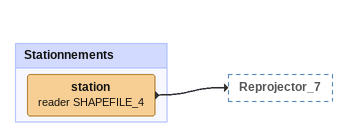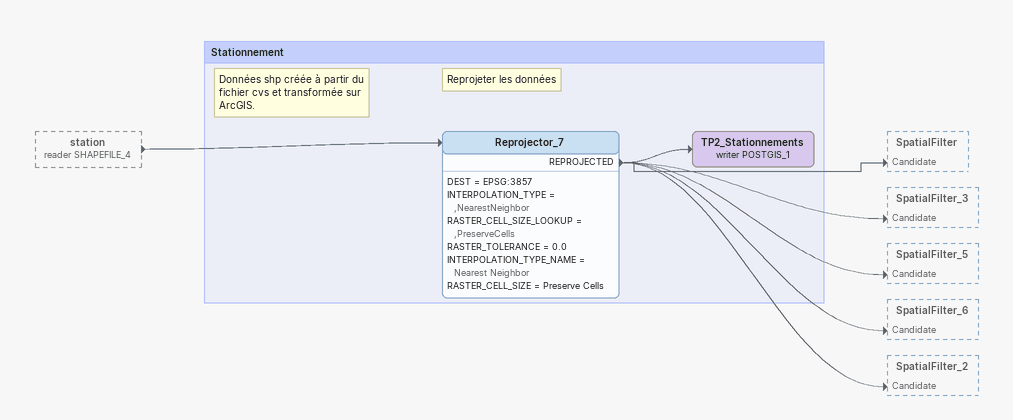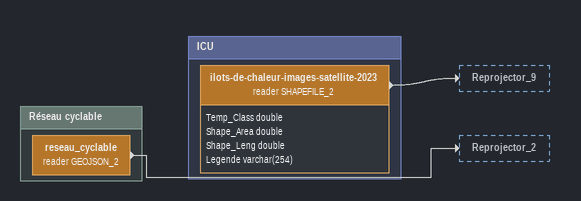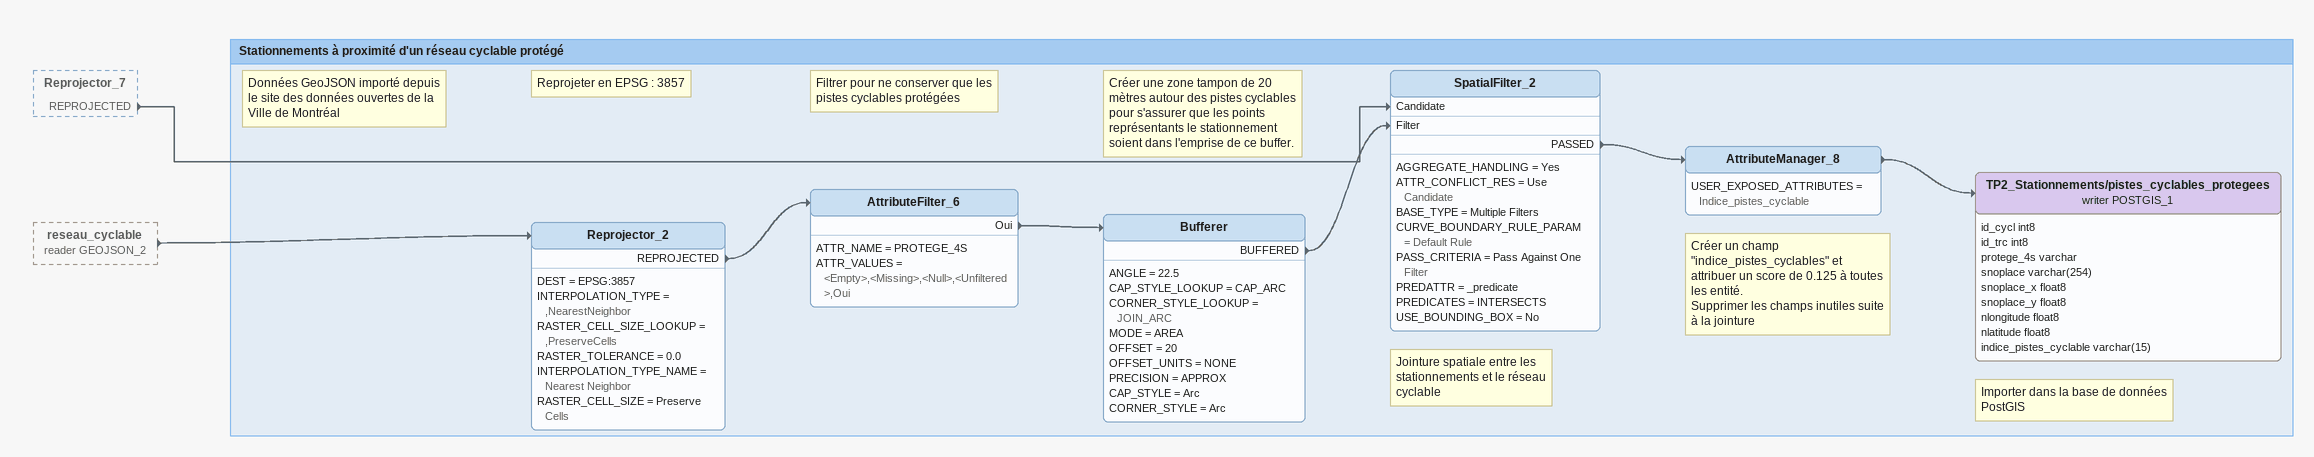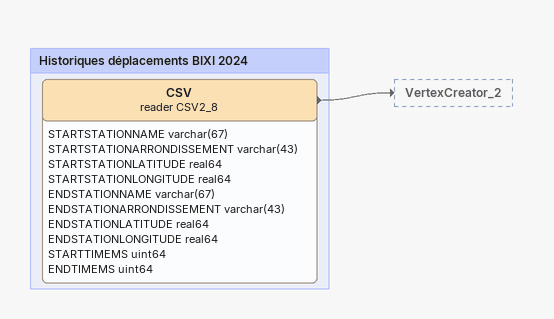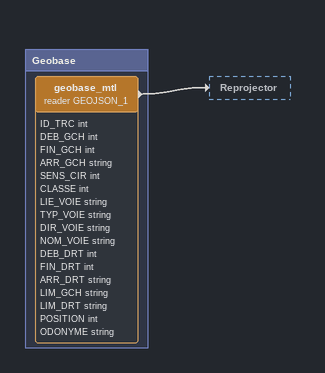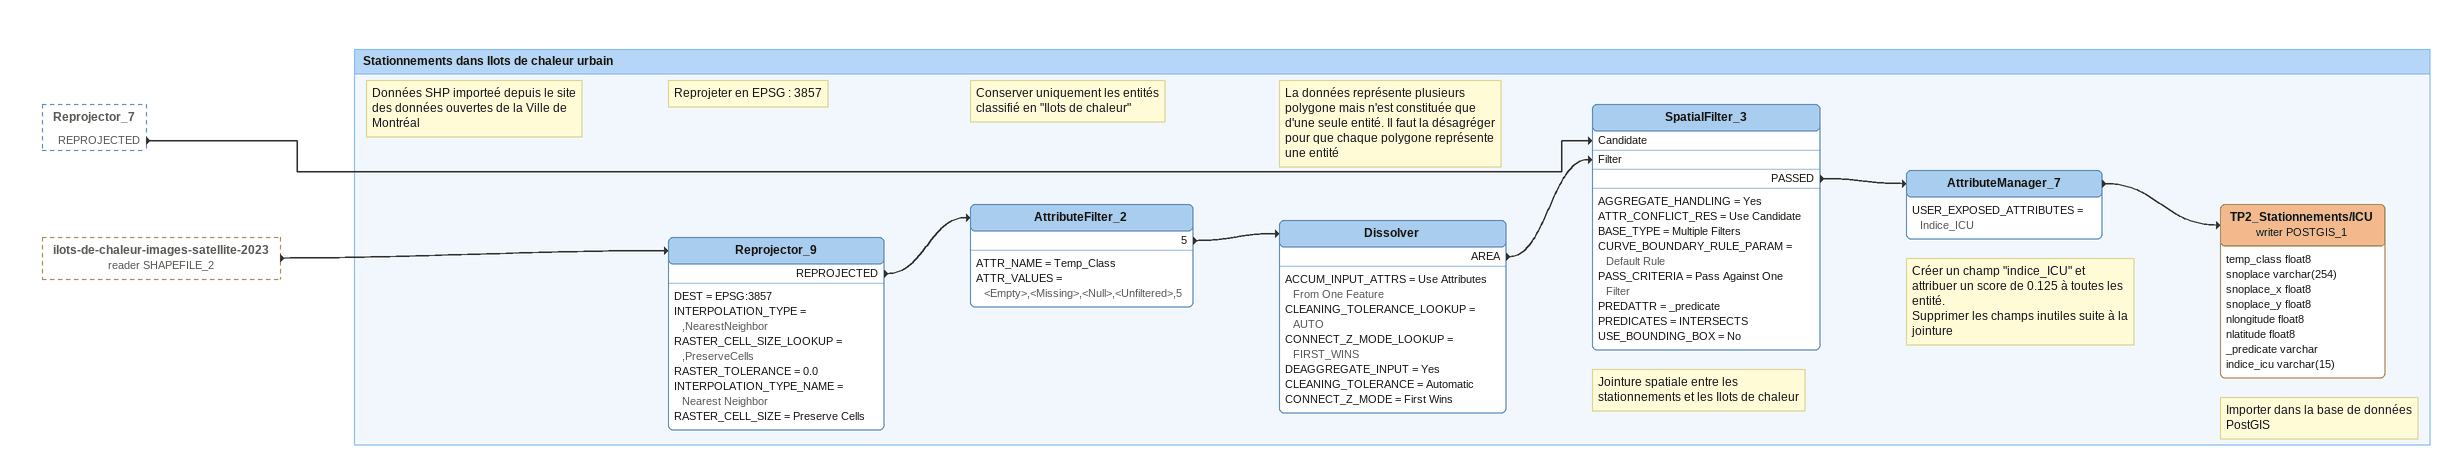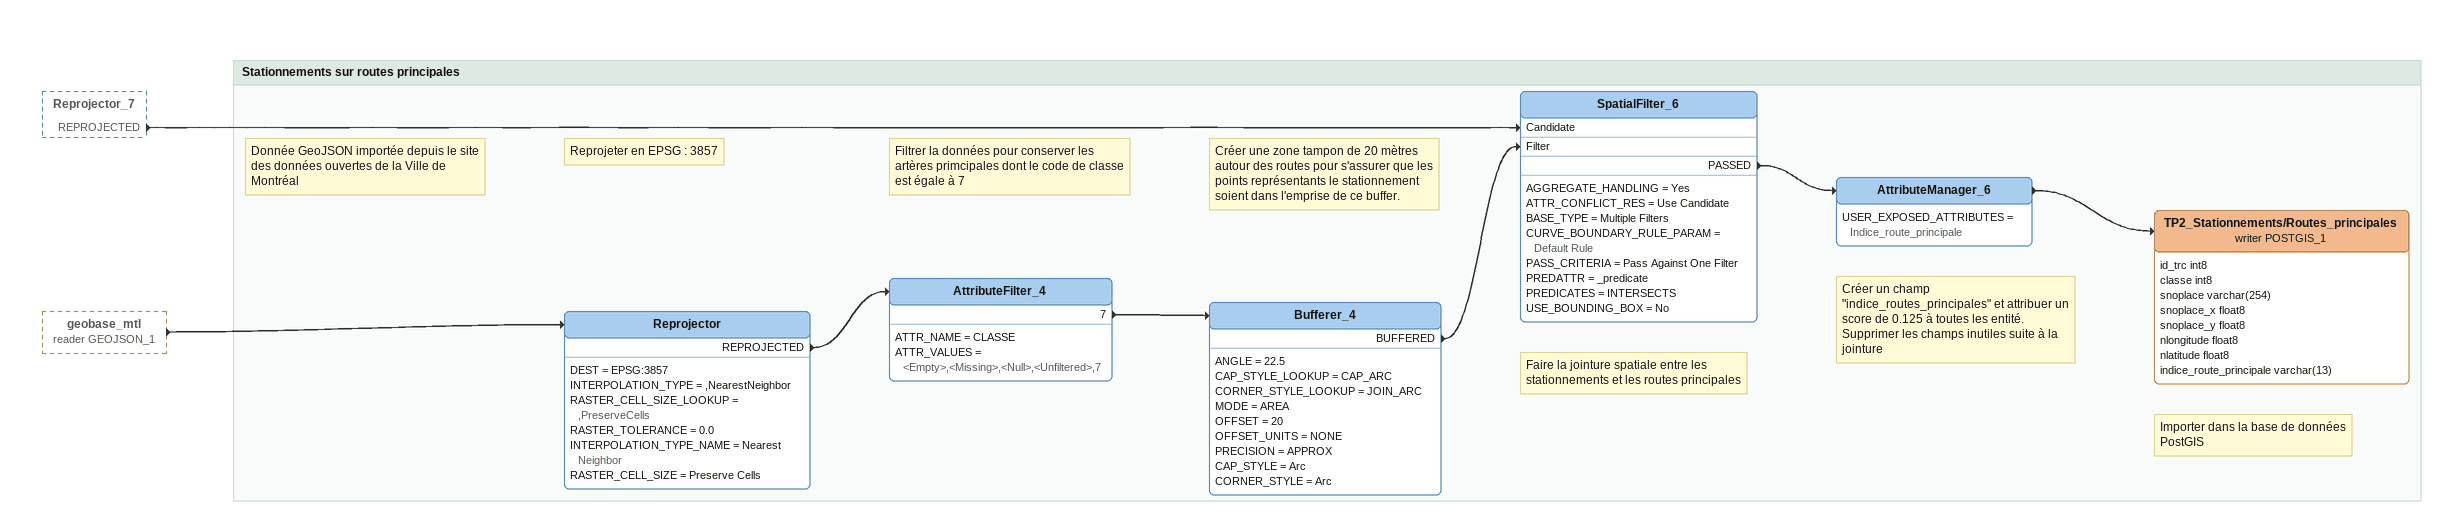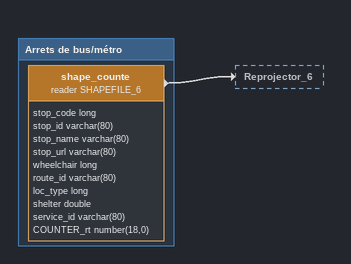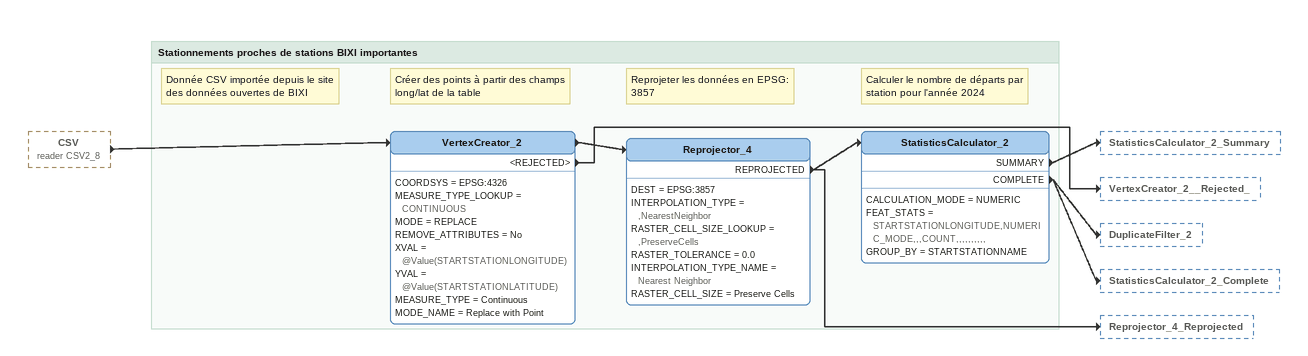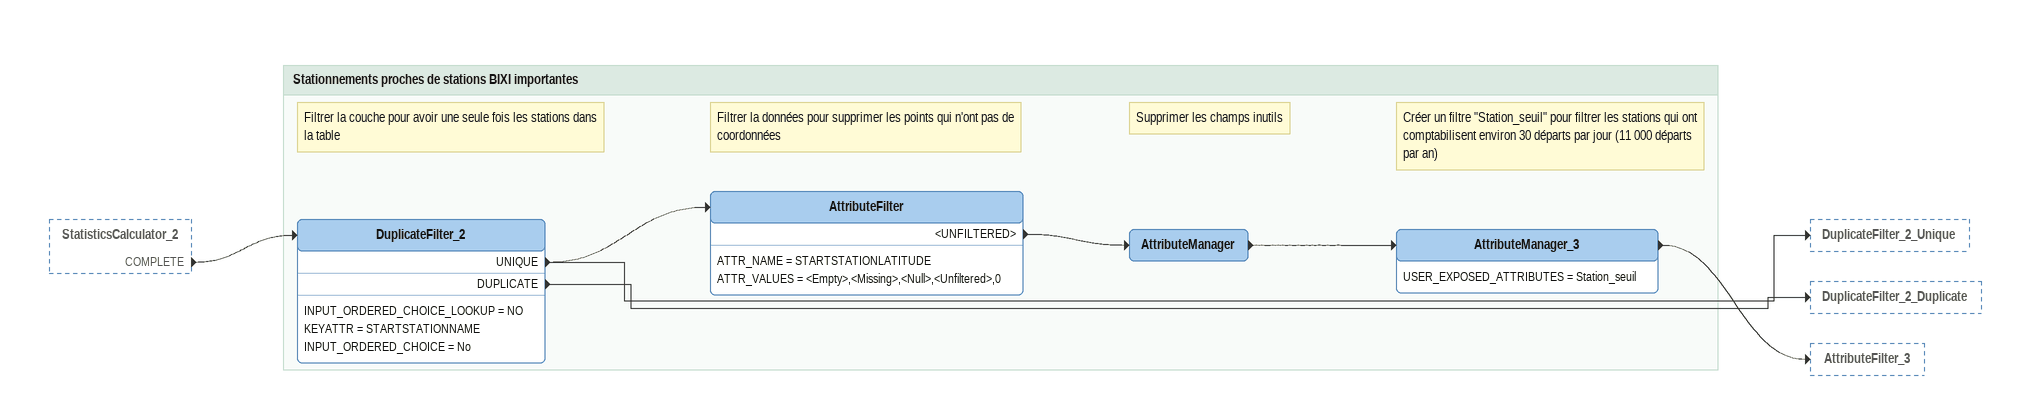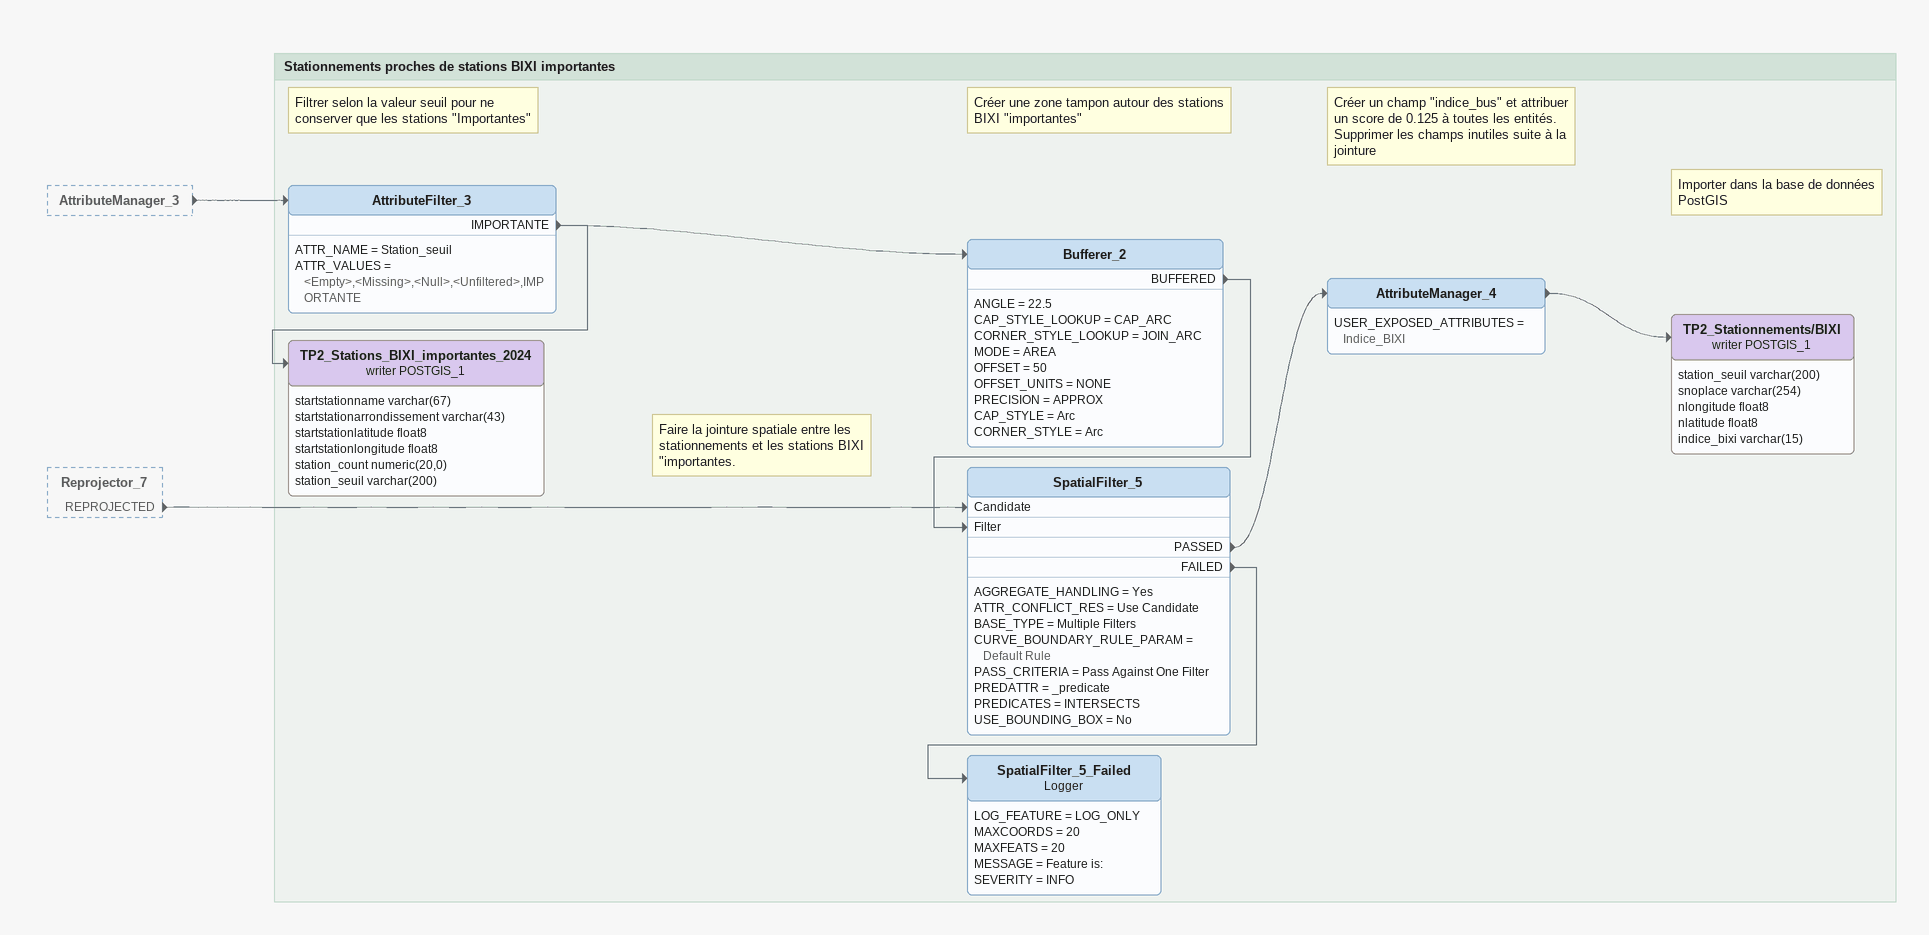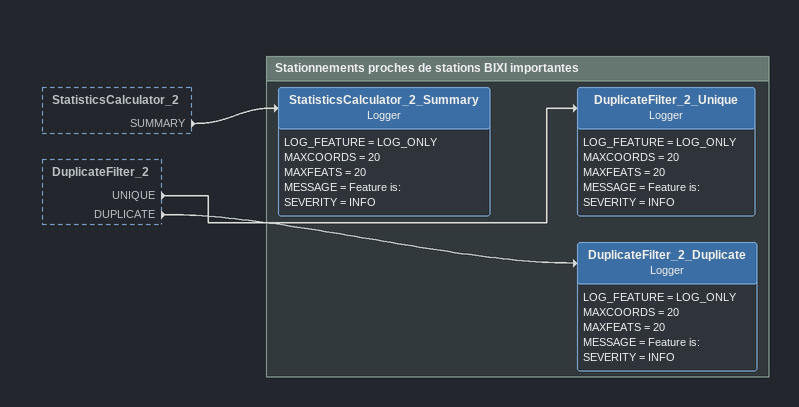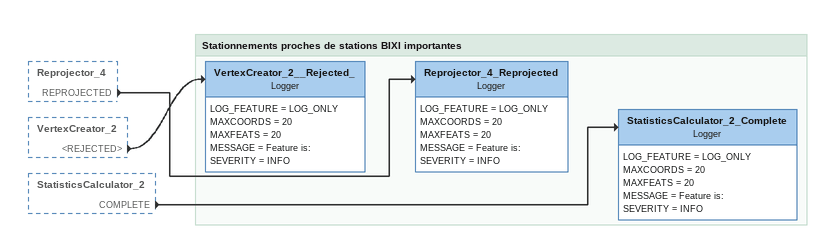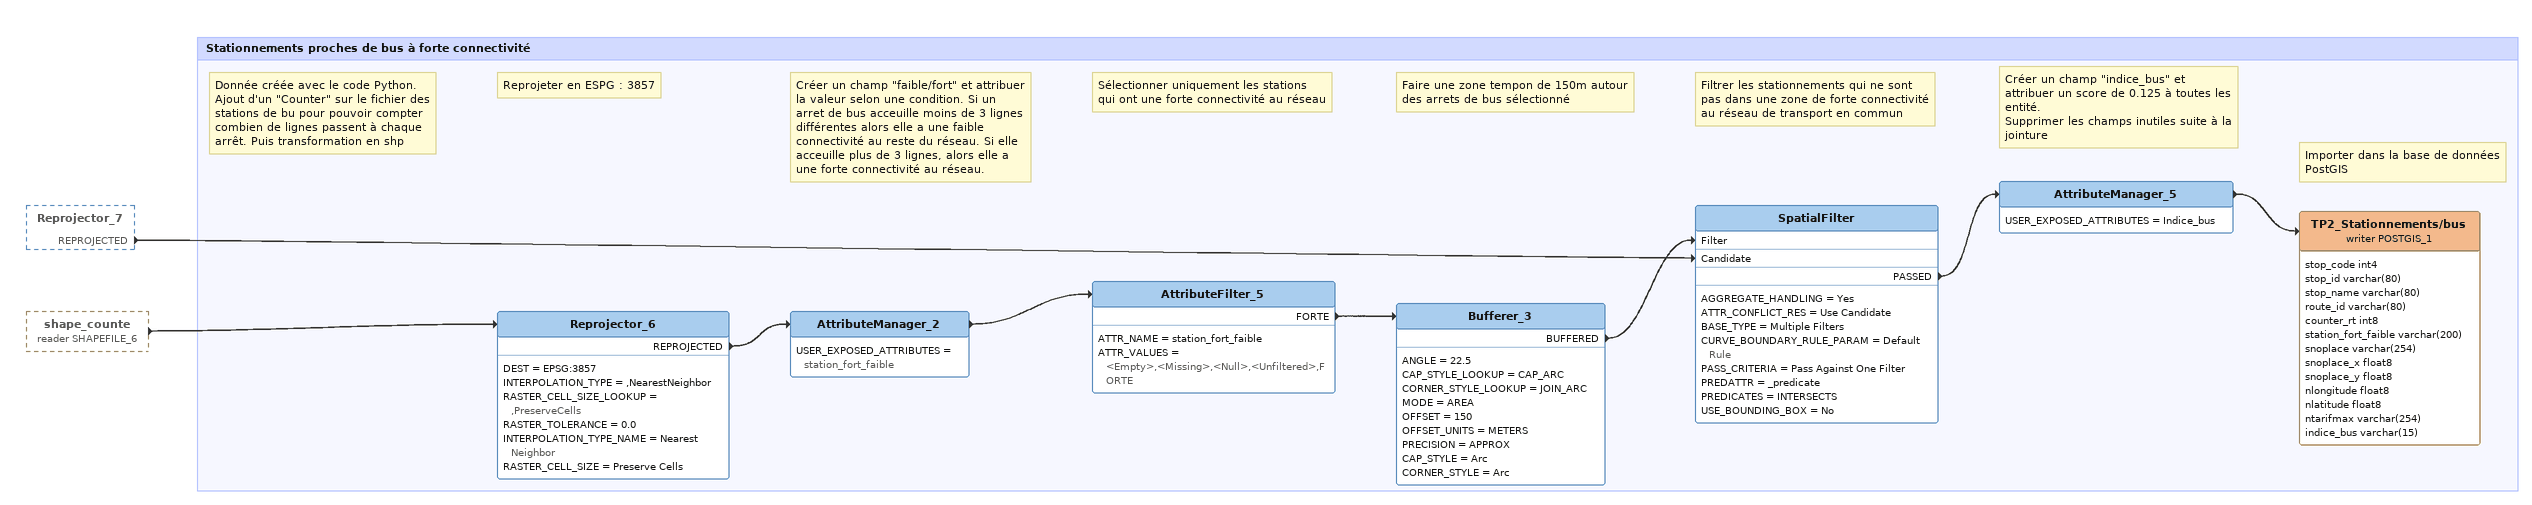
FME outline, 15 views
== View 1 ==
Bookmark: Stationnements
station (reader SHAPEFILE_4)
    -> Reprojector_7

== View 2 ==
station (reader SHAPEFILE_4) [outside]
    -> Reprojector_7

Bookmark: Stationnement
Note: Données shp créée à partir du fichier cvs et transformée sur ArcGIS.
Note: Reprojeter les données
Reprojector_7
    DEST = EPSG:3857
    INTERPOLATION_TYPE = ,NearestNeighbor
    RASTER_CELL_SIZE_LOOKUP = ,PreserveCells
    RASTER_TOLERANCE = 0.0
    INTERPOLATION_TYPE_NAME = Nearest Neighbor
    RASTER_CELL_SIZE = Preserve Cells
    REPROJECTED -> SpatialFilter [Candidate]
    REPROJECTED -> SpatialFilter_3 [Candidate]
    REPROJECTED -> SpatialFilter_5 [Candidate]
    REPROJECTED -> SpatialFilter_6 [Candidate]
    REPROJECTED -> SpatialFilter_2 [Candidate]
    REPROJECTED -> TP2_Stationnements (writer POSTGIS_1)
TP2_Stationnements (writer POSTGIS_1)

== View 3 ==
Bookmark: Réseau cyclable
reseau_cyclable (reader GEOJSON_2)
    -> Reprojector_2

Bookmark: ICU
ilots-de-chaleur-images-satellite-2023 (reader SHAPEFILE_2)
    attributes: Temp_Class double, Shape_Area double, Shape_Leng double, Legende varchar(254)
    -> Reprojector_9

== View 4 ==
Reprojector_7 [outside]
    REPROJECTED -> SpatialFilter_2 [Candidate]
reseau_cyclable (reader GEOJSON_2) [outside]
    -> Reprojector_2

Bookmark: Stationnements à proximité d'un réseau cyclable protégé
Note: Données GeoJSON importé depuis le site des données ouvertes de la Ville de Montréal
Note: Reprojeter en EPSG : 3857
Reprojector_2
    DEST = EPSG:3857
    INTERPOLATION_TYPE = ,NearestNeighbor
    RASTER_CELL_SIZE_LOOKUP = ,PreserveCells
    RASTER_TOLERANCE = 0.0
    INTERPOLATION_TYPE_NAME = Nearest Neighbor
    RASTER_CELL_SIZE = Preserve Cells
    REPROJECTED -> AttributeFilter_6
Note: Filtrer pour ne conserver que les pistes cyclables protégées
AttributeFilter_6
    ATTR_NAME = PROTEGE_4S
    ATTR_VALUES = <Empty>,<Missing>,<Null>,<Unfiltered>,Oui
    Oui -> Bufferer
Note: Créer une zone tampon de 20 mètres autour des pistes cyclables pour s'assurer que les points représentants le stationnement soient dans l'emprise de ce buffer.
Bufferer
    ANGLE = 22.5
    CAP_STYLE_LOOKUP = CAP_ARC
    CORNER_STYLE_LOOKUP = JOIN_ARC
    MODE = AREA
    OFFSET = 20
    OFFSET_UNITS = NONE
    PRECISION = APPROX
    CAP_STYLE = Arc
    CORNER_STYLE = Arc
    BUFFERED -> SpatialFilter_2 [Filter]
Note: Jointure spatiale entre les stationnements et le réseau cyclable
SpatialFilter_2
    AGGREGATE_HANDLING = Yes
    ATTR_CONFLICT_RES = Use Candidate
    BASE_TYPE = Multiple Filters
    CURVE_BOUNDARY_RULE_PARAM = Default Rule
    PASS_CRITERIA = Pass Against One Filter
    PREDATTR = _predicate
    PREDICATES = INTERSECTS
    USE_BOUNDING_BOX = No
    PASSED -> AttributeManager_8
Note: Créer un champ "indice_pistes_cyclables" et attribuer un score de 0.125 à toutes les entité. / Supprimer les champs inutiles suite à la jointure
AttributeManager_8
    USER_EXPOSED_ATTRIBUTES = Indice_pistes_cyclable
    -> TP2_Stationnements/pistes_cyclables_protegees (writer POSTGIS_1)
Note: Importer dans la base de données PostGIS
TP2_Stationnements/pistes_cyclables_protegees (writer POSTGIS_1)
    attributes: id_cycl int8, id_trc int8, protege_4s varchar, snoplace varchar(254), snoplace_x float8, snoplace_y float8, nlongitude float8, nlatitude float8, indice_pistes_cyclable varchar(15)

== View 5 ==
Bookmark: Historiques déplacements BIXI 2024
CSV (reader CSV2_8)
    attributes: STARTSTATIONNAME varchar(67), STARTSTATIONARRONDISSEMENT varchar(43), STARTSTATIONLATITUDE real64, STARTSTATIONLONGITUDE real64, ENDSTATIONNAME varchar(67), ENDSTATIONARRONDISSEMENT varchar(43), ENDSTATIONLATITUDE real64, ENDSTATIONLONGITUDE real64, STARTTIMEMS uint64, ENDTIMEMS uint64
    -> VertexCreator_2

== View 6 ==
Bookmark: Geobase
geobase_mtl (reader GEOJSON_1)
    attributes: ID_TRC int, DEB_GCH int, FIN_GCH int, ARR_GCH string, SENS_CIR int, CLASSE int, LIE_VOIE string, TYP_VOIE string, DIR_VOIE string, NOM_VOIE string, DEB_DRT int, FIN_DRT int, ARR_DRT string, LIM_GCH string, LIM_DRT string, POSITION int, ODONYME string
    -> Reprojector

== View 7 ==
Reprojector_7 [outside]
    REPROJECTED -> SpatialFilter_3 [Candidate]
ilots-de-chaleur-images-satellite-2023 (reader SHAPEFILE_2) [outside]
    -> Reprojector_9

Bookmark: Stationnements dans Ilots de chaleur urbain
Note: Données SHP importeé depuis le site des données ouvertes de la Ville de Montréal
Note: Reprojeter en EPSG : 3857
Reprojector_9
    DEST = EPSG:3857
    INTERPOLATION_TYPE = ,NearestNeighbor
    RASTER_CELL_SIZE_LOOKUP = ,PreserveCells
    RASTER_TOLERANCE = 0.0
    INTERPOLATION_TYPE_NAME = Nearest Neighbor
    RASTER_CELL_SIZE = Preserve Cells
    REPROJECTED -> AttributeFilter_2
Note: Conserver uniquement les entités classifié en "Ilots de chaleur"
AttributeFilter_2
    ATTR_NAME = Temp_Class
    ATTR_VALUES = <Empty>,<Missing>,<Null>,<Unfiltered>,5
    5 -> Dissolver
Note: La données représente plusieurs polygone mais n'est constituée que d'une seule entité. Il faut la désagréger pour que chaque polygone représente une entité
Dissolver
    ACCUM_INPUT_ATTRS = Use Attributes From One Feature
    CLEANING_TOLERANCE_LOOKUP = AUTO
    CONNECT_Z_MODE_LOOKUP = FIRST_WINS
    DEAGGREGATE_INPUT = Yes
    CLEANING_TOLERANCE = Automatic
    CONNECT_Z_MODE = First Wins
    AREA -> SpatialFilter_3 [Filter]
Note: Jointure spatiale entre les stationnements et les Ilots de chaleur
SpatialFilter_3
    AGGREGATE_HANDLING = Yes
    ATTR_CONFLICT_RES = Use Candidate
    BASE_TYPE = Multiple Filters
    CURVE_BOUNDARY_RULE_PARAM = Default Rule
    PASS_CRITERIA = Pass Against One Filter
    PREDATTR = _predicate
    PREDICATES = INTERSECTS
    USE_BOUNDING_BOX = No
    PASSED -> AttributeManager_7
Note: Créer un champ "indice_ICU" et attribuer un score de 0.125 à toutes les entité. / Supprimer les champs inutiles suite à la jointure
AttributeManager_7
    USER_EXPOSED_ATTRIBUTES = Indice_ICU
    -> TP2_Stationnements/ICU (writer POSTGIS_1)
Note: Importer dans la base de données PostGIS
TP2_Stationnements/ICU (writer POSTGIS_1)
    attributes: temp_class float8, snoplace varchar(254), snoplace_x float8, snoplace_y float8, nlongitude float8, nlatitude float8, _predicate varchar, indice_icu varchar(15)

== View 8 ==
Reprojector_7 [outside]
    REPROJECTED -> SpatialFilter_6 [Candidate]
geobase_mtl (reader GEOJSON_1) [outside]
    -> Reprojector

Bookmark: Stationnements sur routes principales
Note: Donnée GeoJSON importée depuis le site des données ouvertes de la Ville de Montréal
Note: Reprojeter en EPSG : 3857
Reprojector
    DEST = EPSG:3857
    INTERPOLATION_TYPE = ,NearestNeighbor
    RASTER_CELL_SIZE_LOOKUP = ,PreserveCells
    RASTER_TOLERANCE = 0.0
    INTERPOLATION_TYPE_NAME = Nearest Neighbor
    RASTER_CELL_SIZE = Preserve Cells
    REPROJECTED -> AttributeFilter_4
Note: Filtrer la données pour conserver les artères primcipales dont le code de classe est égale à 7
AttributeFilter_4
    ATTR_NAME = CLASSE
    ATTR_VALUES = <Empty>,<Missing>,<Null>,<Unfiltered>,7
    7 -> Bufferer_4
Note: Créer une zone tampon de 20 mètres autour des routes pour s'assurer que les points représentants le stationnement soient dans l'emprise de ce buffer.
Bufferer_4
    ANGLE = 22.5
    CAP_STYLE_LOOKUP = CAP_ARC
    CORNER_STYLE_LOOKUP = JOIN_ARC
    MODE = AREA
    OFFSET = 20
    OFFSET_UNITS = NONE
    PRECISION = APPROX
    CAP_STYLE = Arc
    CORNER_STYLE = Arc
    BUFFERED -> SpatialFilter_6 [Filter]
Note: Faire la jointure spatiale entre les stationnements et les routes principales
SpatialFilter_6
    AGGREGATE_HANDLING = Yes
    ATTR_CONFLICT_RES = Use Candidate
    BASE_TYPE = Multiple Filters
    CURVE_BOUNDARY_RULE_PARAM = Default Rule
    PASS_CRITERIA = Pass Against One Filter
    PREDATTR = _predicate
    PREDICATES = INTERSECTS
    USE_BOUNDING_BOX = No
    PASSED -> AttributeManager_6
Note: Créer un champ "indice_routes_principales" et attribuer un score de 0.125 à toutes les entité. / Supprimer les champs inutiles suite à la jointure
AttributeManager_6
    USER_EXPOSED_ATTRIBUTES = Indice_route_principale
    -> TP2_Stationnements/Routes_principales (writer POSTGIS_1)
Note: Importer dans la base de données PostGIS
TP2_Stationnements/Routes_principales (writer POSTGIS_1)
    attributes: id_trc int8, classe int8, snoplace varchar(254), snoplace_x float8, snoplace_y float8, nlongitude float8, nlatitude float8, indice_route_principale varchar(13)

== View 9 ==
Bookmark: Arrets de bus/métro
shape_counte (reader SHAPEFILE_6)
    attributes: stop_code long, stop_id varchar(80), stop_name varchar(80), stop_url varchar(80), wheelchair long, route_id varchar(80), loc_type long, shelter double, service_id varchar(80), COUNTER_rt number(18,0)
    -> Reprojector_6

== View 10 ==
CSV (reader CSV2_8) [outside]
    -> VertexCreator_2

Bookmark: Stationnements proches de stations BIXI importantes
Note: Donnée CSV importée depuis le site des données ouvertes de BIXI
Note: Créer des points à partir des champs long/lat de la table
VertexCreator_2
    COORDSYS = EPSG:4326
    MEASURE_TYPE_LOOKUP = CONTINUOUS
    MODE = REPLACE
    REMOVE_ATTRIBUTES = No
    XVAL = @Value(STARTSTATIONLONGITUDE)
    YVAL = @Value(STARTSTATIONLATITUDE)
    MEASURE_TYPE = Continuous
    MODE_NAME = Replace with Point
    -> Reprojector_4
    <REJECTED> -> VertexCreator_2__Rejected_
Note: Reprojeter les données en EPSG: 3857
Reprojector_4
    DEST = EPSG:3857
    INTERPOLATION_TYPE = ,NearestNeighbor
    RASTER_CELL_SIZE_LOOKUP = ,PreserveCells
    RASTER_TOLERANCE = 0.0
    INTERPOLATION_TYPE_NAME = Nearest Neighbor
    RASTER_CELL_SIZE = Preserve Cells
    REPROJECTED -> StatisticsCalculator_2
    REPROJECTED -> Reprojector_4_Reprojected
Note: Calculer le nombre de départs par station pour l'année 2024
StatisticsCalculator_2
    CALCULATION_MODE = NUMERIC
    FEAT_STATS = STARTSTATIONLONGITUDE,NUMERIC_MODE,,,COUNT,,,,,,,,,,
    GROUP_BY = STARTSTATIONNAME
    SUMMARY -> StatisticsCalculator_2_Summary
    COMPLETE -> DuplicateFilter_2
    COMPLETE -> StatisticsCalculator_2_Complete

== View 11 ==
StatisticsCalculator_2 [outside]
    COMPLETE -> DuplicateFilter_2

Bookmark: Stationnements proches de stations BIXI importantes
Note: Filtrer la couche pour avoir une seule fois les stations dans la table
DuplicateFilter_2
    INPUT_ORDERED_CHOICE_LOOKUP = NO
    KEYATTR = STARTSTATIONNAME
    INPUT_ORDERED_CHOICE = No
    UNIQUE -> AttributeFilter
    UNIQUE -> DuplicateFilter_2_Unique
    DUPLICATE -> DuplicateFilter_2_Duplicate
Note: Filtrer la données pour supprimer les points qui n'ont pas de coordonnées
AttributeFilter
    ATTR_NAME = STARTSTATIONLATITUDE
    ATTR_VALUES = <Empty>,<Missing>,<Null>,<Unfiltered>,0
    <UNFILTERED> -> AttributeManager
Note: Supprimer les champs inutils
AttributeManager
    -> AttributeManager_3
Note: Créer un filtre "Station_seuil" pour filtrer les stations qui ont comptabilisent environ 30 départs par jour (11 000 départs par an)
AttributeManager_3
    USER_EXPOSED_ATTRIBUTES = Station_seuil
    -> AttributeFilter_3

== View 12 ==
AttributeManager_3 [outside]
    -> AttributeFilter_3
Reprojector_7 [outside]
    REPROJECTED -> SpatialFilter_5 [Candidate]

Bookmark: Stationnements proches de stations BIXI importantes
Note: Filtrer selon la valeur seuil pour ne conserver que les stations "Importantes"
AttributeFilter_3
    ATTR_NAME = Station_seuil
    ATTR_VALUES = <Empty>,<Missing>,<Null>,<Unfiltered>,IMPORTANTE
    IMPORTANTE -> Bufferer_2
    IMPORTANTE -> TP2_Stations_BIXI_importantes_2024 (writer POSTGIS_1)
Note: Créer une zone tampon autour des stations BIXI "importantes"
Bufferer_2
    ANGLE = 22.5
    CAP_STYLE_LOOKUP = CAP_ARC
    CORNER_STYLE_LOOKUP = JOIN_ARC
    MODE = AREA
    OFFSET = 50
    OFFSET_UNITS = NONE
    PRECISION = APPROX
    CAP_STYLE = Arc
    CORNER_STYLE = Arc
    BUFFERED -> SpatialFilter_5 [Filter]
Note: Faire la jointure spatiale entre les stationnements et les stations BIXI "importantes.
SpatialFilter_5
    AGGREGATE_HANDLING = Yes
    ATTR_CONFLICT_RES = Use Candidate
    BASE_TYPE = Multiple Filters
    CURVE_BOUNDARY_RULE_PARAM = Default Rule
    PASS_CRITERIA = Pass Against One Filter
    PREDATTR = _predicate
    PREDICATES = INTERSECTS
    USE_BOUNDING_BOX = No
    PASSED -> AttributeManager_4
    FAILED -> SpatialFilter_5_Failed
Note: Créer un champ "indice_bus" et attribuer un score de 0.125 à toutes les entités. / Supprimer les champs inutiles suite à la jointure
AttributeManager_4
    USER_EXPOSED_ATTRIBUTES = Indice_BIXI
    -> TP2_Stationnements/BIXI (writer POSTGIS_1)
Note: Importer dans la base de données PostGIS
TP2_Stationnements/BIXI (writer POSTGIS_1)
    attributes: station_seuil varchar(200), snoplace varchar(254), nlongitude float8, nlatitude float8, indice_bixi varchar(15)
SpatialFilter_5_Failed: Logger
    LOG_FEATURE = LOG_ONLY
    MAXCOORDS = 20
    MAXFEATS = 20
    MESSAGE = Feature is:
    SEVERITY = INFO
TP2_Stations_BIXI_importantes_2024 (writer POSTGIS_1)
    attributes: startstationname varchar(67), startstationarrondissement varchar(43), startstationlatitude float8, startstationlongitude float8, station_count numeric(20,0), station_seuil varchar(200)

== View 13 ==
StatisticsCalculator_2 [outside]
    SUMMARY -> StatisticsCalculator_2_Summary
DuplicateFilter_2 [outside]
    UNIQUE -> DuplicateFilter_2_Unique
    DUPLICATE -> DuplicateFilter_2_Duplicate

Bookmark: Stationnements proches de stations BIXI importantes
DuplicateFilter_2_Unique: Logger
    LOG_FEATURE = LOG_ONLY
    MAXCOORDS = 20
    MAXFEATS = 20
    MESSAGE = Feature is:
    SEVERITY = INFO
DuplicateFilter_2_Duplicate: Logger
    LOG_FEATURE = LOG_ONLY
    MAXCOORDS = 20
    MAXFEATS = 20
    MESSAGE = Feature is:
    SEVERITY = INFO
StatisticsCalculator_2_Summary: Logger
    LOG_FEATURE = LOG_ONLY
    MAXCOORDS = 20
    MAXFEATS = 20
    MESSAGE = Feature is:
    SEVERITY = INFO

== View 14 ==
Reprojector_4 [outside]
    REPROJECTED -> Reprojector_4_Reprojected
VertexCreator_2 [outside]
    <REJECTED> -> VertexCreator_2__Rejected_
StatisticsCalculator_2 [outside]
    COMPLETE -> StatisticsCalculator_2_Complete

Bookmark: Stationnements proches de stations BIXI importantes
StatisticsCalculator_2_Complete: Logger
    LOG_FEATURE = LOG_ONLY
    MAXCOORDS = 20
    MAXFEATS = 20
    MESSAGE = Feature is:
    SEVERITY = INFO
Reprojector_4_Reprojected: Logger
    LOG_FEATURE = LOG_ONLY
    MAXCOORDS = 20
    MAXFEATS = 20
    MESSAGE = Feature is:
    SEVERITY = INFO
VertexCreator_2__Rejected_: Logger
    LOG_FEATURE = LOG_ONLY
    MAXCOORDS = 20
    MAXFEATS = 20
    MESSAGE = Feature is:
    SEVERITY = INFO

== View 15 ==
Reprojector_7 [outside]
    REPROJECTED -> SpatialFilter [Candidate]
shape_counte (reader SHAPEFILE_6) [outside]
    -> Reprojector_6

Bookmark: Stationnements proches de bus à forte connectivité
Note: Donnée créée avec le code Python. Ajout d'un "Counter" sur le fichier des stations de bu pour pouvoir compter combien de lignes passent à chaque arrêt. Puis transformation en shp
Note: Reprojeter en ESPG : 3857
Reprojector_6
    DEST = EPSG:3857
    INTERPOLATION_TYPE = ,NearestNeighbor
    RASTER_CELL_SIZE_LOOKUP = ,PreserveCells
    RASTER_TOLERANCE = 0.0
    INTERPOLATION_TYPE_NAME = Nearest Neighbor
    RASTER_CELL_SIZE = Preserve Cells
    REPROJECTED -> AttributeManager_2
Note: Créer un champ "faible/fort" et attribuer la valeur selon une condition. Si un arret de bus acceuille moins de 3 lignes différentes alors elle a une faible connectivité au reste du réseau. Si elle acceuille plus de 3 lignes, alors elle a une forte connectivité au réseau.
AttributeManager_2
    USER_EXPOSED_ATTRIBUTES = station_fort_faible
    -> AttributeFilter_5
Note: Sélectionner uniquement les stations qui ont une forte connectivité au réseau
AttributeFilter_5
    ATTR_NAME = station_fort_faible
    ATTR_VALUES = <Empty>,<Missing>,<Null>,<Unfiltered>,FORTE
    FORTE -> Bufferer_3
Note: Faire une zone tempon de 150m autour des arrets de bus sélectionné
Bufferer_3
    ANGLE = 22.5
    CAP_STYLE_LOOKUP = CAP_ARC
    CORNER_STYLE_LOOKUP = JOIN_ARC
    MODE = AREA
    OFFSET = 150
    OFFSET_UNITS = METERS
    PRECISION = APPROX
    CAP_STYLE = Arc
    CORNER_STYLE = Arc
    BUFFERED -> SpatialFilter [Filter]
Note: Filtrer les stationnements qui ne sont pas dans une zone de forte connectivité au réseau de transport en commun
SpatialFilter
    AGGREGATE_HANDLING = Yes
    ATTR_CONFLICT_RES = Use Candidate
    BASE_TYPE = Multiple Filters
    CURVE_BOUNDARY_RULE_PARAM = Default Rule
    PASS_CRITERIA = Pass Against One Filter
    PREDATTR = _predicate
    PREDICATES = INTERSECTS
    USE_BOUNDING_BOX = No
    PASSED -> AttributeManager_5
Note: Créer un champ "indice_bus" et attribuer un score de 0.125 à toutes les entité. / Supprimer les champs inutiles suite à la jointure
AttributeManager_5
    USER_EXPOSED_ATTRIBUTES = Indice_bus
    -> TP2_Stationnements/bus (writer POSTGIS_1)
Note: Importer dans la base de données PostGIS
TP2_Stationnements/bus (writer POSTGIS_1)
    attributes: stop_code int4, stop_id varchar(80), stop_name varchar(80), route_id varchar(80), counter_rt int8, station_fort_faible varchar(200), snoplace varchar(254), snoplace_x float8, snoplace_y float8, nlongitude float8, nlatitude float8, ntarifmax varchar(254), indice_bus varchar(15)
